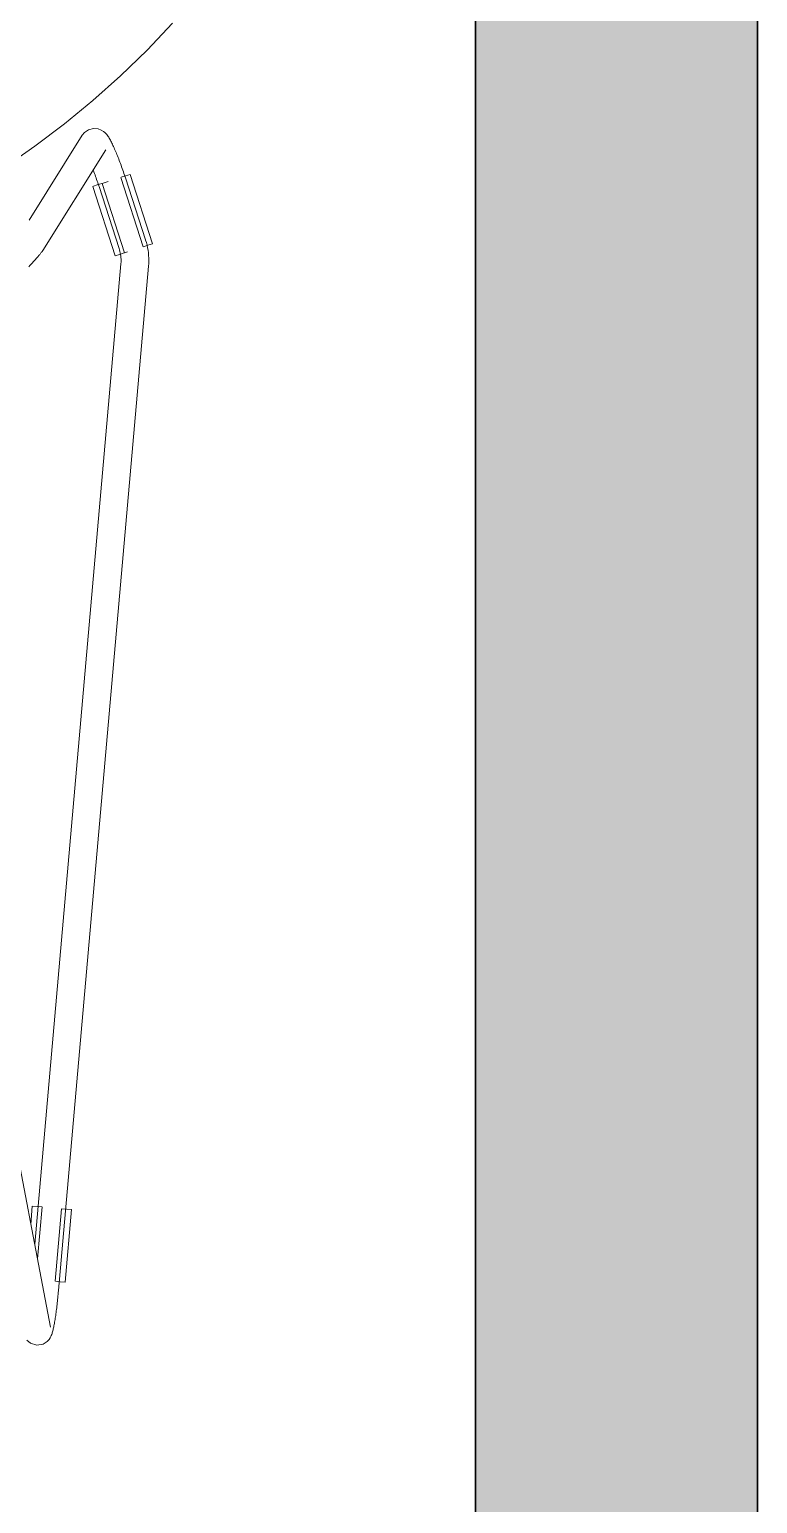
# Model space of a CAD drawing. Header units: millimetres. Extents: x 155927 to 326028, y -36033 to 97293.
# Drawn here: x 167309 to 167624, y 30959 to 31597 of the extents above; entities that cross this region are included whole.
import ezdxf

# ---------------------------------------------------------------- set-up
doc = ezdxf.new("R2010")
doc.units = ezdxf.units.MM
doc.header["$MEASUREMENT"] = 0
for name, color, linetype, lineweight in [('A-WALL-PATT', 7, 'CONTINUOUS', 9), ('I-FURN', 8, 'CONTINUOUS', 9), ('I-WALL', 7, 'CONTINUOUS', 9)]:
    doc.layers.add(name, color=color, linetype=linetype, lineweight=lineweight)

msp = doc.modelspace()

# ---------------------------------------------------------------- hatches: boundary and pattern name
at = {"layer": 'A-WALL-PATT'}
h = msp.add_hatch(color=256, dxfattribs=at)
h.paths.add_polyline_path([(167502.45, 28407.61), (167624.45, 28407.61), (167624.45, 33185.61), (167502.45, 33185.61), (167502.45, 28873.6)], flags=0)
h.paths.add_polyline_path([(167624.45, 34095.61), (167624.45, 34245.61), (167502.45, 34245.61), (167502.45, 34095.61)], flags=0)

# ---------------------------------------------------------------- linework, layer by layer
at = {"layer": 'I-FURN'}
for p, q in [((167360.28, 31588.21), (167371.32, 31599.79)), ((167348.78, 31577.08), (167360.28, 31588.21)), ((167336.85, 31566.42), (167348.78, 31577.08)), ((167324.51, 31556.24), (167336.85, 31566.42)), ((167311.76, 31546.57), (167324.51, 31556.24)), ((167333.15, 31552.47), (167332.26, 31551.34)), ((167333.15, 31552.47), (167334.88, 31553.69)), ((167334.88, 31553.69), (167337.11, 31554.28)), ((167337.11, 31554.28), (167339.08, 31554.1)), ((167339.08, 31554.1), (167340.46, 31553.58)), ((167340.46, 31553.58), (167341.38, 31553.01)), ((167341.38, 31553.01), (167342, 31552.5)), ((167342, 31552.5), (167342.47, 31552.03)), ((167298.64, 31537.42), (167311.76, 31546.57)), ((167332.26, 31551.34), (167309.22, 31514.58)), ((167342.47, 31552.03), (167342.84, 31551.6)), ((167342.84, 31551.6), (167343.15, 31551.2)), ((167343.15, 31551.2), (167343.43, 31550.81)), ((167343.43, 31550.81), (167343.68, 31550.42)), ((167343.68, 31550.42), (167343.93, 31550.03)), ((167343.93, 31550.03), (167344.16, 31549.63)), ((167344.16, 31549.63), (167344.39, 31549.22)), ((167344.39, 31549.22), (167344.62, 31548.8)), ((167344.62, 31548.8), (167344.85, 31548.36)), ((167344.85, 31548.36), (167345.08, 31547.9)), ((167345.08, 31547.9), (167345.31, 31547.43)), ((167345.31, 31547.43), (167345.54, 31546.93)), ((167345.54, 31546.93), (167345.78, 31546.42)), ((167345.78, 31546.42), (167346.02, 31545.9)), ((167346.02, 31545.9), (167346.26, 31545.35)), ((167315.12, 31501.39), (167342.42, 31544.97)), ((167346.26, 31545.35), (167346.5, 31544.79)), ((167346.5, 31544.79), (167346.74, 31544.21)), ((167346.74, 31544.21), (167346.99, 31543.62)), ((167346.99, 31543.62), (167347.24, 31543.01)), ((167347.24, 31543.01), (167347.49, 31542.38)), ((167347.49, 31542.38), (167347.74, 31541.74)), ((167347.74, 31541.74), (167348, 31541.09)), ((167348, 31541.09), (167348.25, 31540.42)), ((167348.25, 31540.42), (167348.51, 31539.74)), ((167348.51, 31539.74), (167348.76, 31539.06)), ((167337.06, 31536.09), (167337.29, 31535.46)), ((167337.29, 31535.46), (167337.53, 31534.83)), ((167337.53, 31534.83), (167337.76, 31534.18)), ((167337.76, 31534.18), (167338, 31533.52)), ((167338, 31533.52), (167338.24, 31532.86)), ((167348.76, 31539.06), (167349.01, 31538.36)), ((167348.9, 31533.07), (167358.58, 31503.06)), ((167349.01, 31538.36), (167349.27, 31537.65)), ((167349.01, 31533.11), (167350.99, 31533.74)), ((167349.27, 31537.65), (167349.52, 31536.93)), ((167349.52, 31536.93), (167349.78, 31536.21)), ((167349.78, 31536.21), (167350.03, 31535.48)), ((167350.03, 31535.48), (167350.27, 31534.75)), ((167350.27, 31534.75), (167350.52, 31534.01)), ((167350.52, 31534.01), (167350.77, 31533.27)), ((167350.77, 31533.27), (167350.91, 31532.82)), ((167350.99, 31533.74), (167352.94, 31534.37)), ((167352.94, 31534.37), (167362.63, 31504.37)), ((167336.78, 31529.16), (167337.07, 31529.25)), ((167336.78, 31529.16), (167346.47, 31499.15)), ((167337.07, 31529.25), (167338.74, 31529.79)), ((167338.24, 31532.86), (167338.47, 31532.18)), ((167338.47, 31532.18), (167338.7, 31531.5)), ((167338.7, 31531.5), (167338.94, 31530.82)), ((167338.74, 31529.79), (167340.71, 31530.43)), ((167338.94, 31530.82), (167339.17, 31530.13)), ((167339.17, 31530.13), (167339.39, 31529.44)), ((167339.39, 31529.44), (167339.5, 31529.11)), ((167339.5, 31529.11), (167348.22, 31502.29)), ((167350.51, 31500.46), (167340.83, 31530.46)), ((167343.4, 31531.3), (167340.92, 31530.49)), ((167359.63, 31506), (167350.91, 31532.82)), ((167314.9, 31501.06), (167314.72, 31500.81)), ((167315.12, 31501.39), (167314.9, 31501.06)), ((167348.22, 31502.29), (167348.41, 31501.66)), ((167348.41, 31501.66), (167348.57, 31501.02)), ((167348.57, 31501.02), (167348.71, 31500.37)), ((167360.67, 31503.74), (167358.7, 31503.1)), ((167359.64, 31505.96), (167359.63, 31506)), ((167359.97, 31504.86), (167359.64, 31505.96)), ((167360.26, 31503.76), (167359.97, 31504.86)), ((167360.5, 31502.64), (167360.26, 31503.76)), ((167360.69, 31501.52), (167360.5, 31502.64)), ((167362.63, 31504.37), (167360.67, 31503.74)), ((167360.84, 31500.39), (167360.69, 31501.52)), ((167309.51, 31494.88), (167309.11, 31494.44)), ((167309.9, 31495.3), (167309.51, 31494.88)), ((167310.28, 31495.71), (167309.9, 31495.3)), ((167310.65, 31496.12), (167310.28, 31495.71)), ((167311.01, 31496.51), (167310.65, 31496.12)), ((167311.35, 31496.88), (167311.01, 31496.51)), ((167311.68, 31497.25), (167311.35, 31496.88)), ((167312, 31497.6), (167311.68, 31497.25)), ((167348.96, 31495.73), (167311.68, 31071.39)), ((167312.3, 31497.94), (167312, 31497.6)), ((167312.59, 31498.26), (167312.3, 31497.94)), ((167312.86, 31498.57), (167312.59, 31498.26)), ((167313.12, 31498.86), (167312.86, 31498.57)), ((167313.36, 31499.14), (167313.12, 31498.86)), ((167313.59, 31499.41), (167313.36, 31499.14)), ((167313.8, 31499.66), (167313.59, 31499.41)), ((167314, 31499.9), (167313.8, 31499.66)), ((167314.19, 31500.13), (167314, 31499.9)), ((167314.37, 31500.36), (167314.19, 31500.13)), ((167314.55, 31500.58), (167314.37, 31500.36)), ((167314.72, 31500.81), (167314.55, 31500.58)), ((167321.96, 31051.36), (167360.91, 31494.68)), ((167348.42, 31499.78), (167346.47, 31499.15)), ((167350.4, 31500.42), (167348.42, 31499.78)), ((167348.71, 31500.37), (167348.83, 31499.72)), ((167348.83, 31499.72), (167348.92, 31499.06)), ((167348.92, 31499.06), (167348.98, 31498.4)), ((167349.01, 31496.42), (167348.96, 31495.76)), ((167348.96, 31495.76), (167348.96, 31495.73)), ((167348.98, 31498.4), (167349.01, 31497.74)), ((167349.01, 31497.74), (167349.02, 31497.08)), ((167349.02, 31497.08), (167349.01, 31496.42)), ((167351.78, 31500.86), (167350.61, 31500.49)), ((167360.95, 31499.25), (167360.84, 31500.39)), ((167360.91, 31494.68), (167360.99, 31495.82)), ((167361.01, 31498.11), (167360.95, 31499.25)), ((167360.99, 31495.82), (167361.02, 31496.97)), ((167361.02, 31496.97), (167361.01, 31498.11)), ((167318.48, 31035.51), (167299.67, 31134.8)), ((167310.63, 31087.87), (167309.93, 31079.97)), ((167310.63, 31087.87), (167312.67, 31087.69)), ((167312.67, 31087.69), (167314.74, 31087.51)), ((167312.88, 31065.01), (167314.86, 31087.49)), ((167323.31, 31086.75), (167320.55, 31055.34)), ((167323.43, 31086.74), (167325.49, 31086.56)), ((167327.54, 31086.38), (167324.78, 31054.97)), ((167325.49, 31086.56), (167327.54, 31086.38)), ((167322.74, 31055.15), (167320.67, 31055.33)), ((167324.78, 31054.97), (167322.74, 31055.15)), ((167321.59, 31047.47), (167321.67, 31048.21)), ((167321.67, 31048.21), (167321.74, 31048.95)), ((167321.74, 31048.95), (167321.81, 31049.7)), ((167321.81, 31049.7), (167321.88, 31050.45)), ((167321.88, 31050.45), (167321.95, 31051.2)), ((167321.95, 31051.2), (167321.96, 31051.36)), ((167320.83, 31041.21), (167320.92, 31041.86)), ((167320.92, 31041.86), (167321.01, 31042.52)), ((167321.01, 31042.52), (167321.1, 31043.2)), ((167321.1, 31043.2), (167321.18, 31043.89)), ((167321.18, 31043.89), (167321.27, 31044.58)), ((167321.27, 31044.58), (167321.35, 31045.29)), ((167321.35, 31045.29), (167321.43, 31046.01)), ((167321.43, 31046.01), (167321.51, 31046.74)), ((167321.51, 31046.74), (167321.59, 31047.47)), ((167319.81, 31035.17), (167319.91, 31035.63)), ((167319.91, 31035.63), (167320, 31036.1)), ((167320, 31036.1), (167320.1, 31036.6)), ((167320.1, 31036.6), (167320.19, 31037.12)), ((167320.19, 31037.12), (167320.29, 31037.65)), ((167320.29, 31037.65), (167320.38, 31038.2)), ((167320.38, 31038.2), (167320.47, 31038.77)), ((167320.47, 31038.77), (167320.56, 31039.35)), ((167320.56, 31039.35), (167320.65, 31039.96)), ((167320.65, 31039.96), (167320.74, 31040.58)), ((167320.74, 31040.58), (167320.83, 31041.21)), ((167309.83, 31028.52), (167308.25, 31029.84)), ((167315.34, 31028.17), (167317, 31029.21)), ((167317, 31029.21), (167317.85, 31030.12)), ((167317.85, 31030.12), (167318.33, 31030.82)), ((167318.33, 31030.82), (167318.63, 31031.38)), ((167318.63, 31031.38), (167318.85, 31031.86)), ((167318.85, 31031.86), (167319.02, 31032.29)), ((167319.02, 31032.29), (167319.16, 31032.69)), ((167319.16, 31032.69), (167319.29, 31033.09)), ((167319.29, 31033.09), (167319.4, 31033.48)), ((167319.4, 31033.48), (167319.51, 31033.88)), ((167319.51, 31033.88), (167319.61, 31034.3)), ((167319.61, 31034.3), (167319.71, 31034.72)), ((167319.71, 31034.72), (167319.81, 31035.17)), ((167309.83, 31028.52), (167312.58, 31027.69)), ((167312.58, 31027.69), (167315.34, 31028.17))]:
    msp.add_line(p, q, dxfattribs=at)
at = {"layer": 'I-WALL', "lineweight": 30}
for p, q in [((167502.45, 33185.61), (167502.45, 29859.61)), ((167624.45, 28529.61), (167624.45, 33185.61))]:
    msp.add_line(p, q, dxfattribs=at)

doc.saveas('drawing.dxf')
